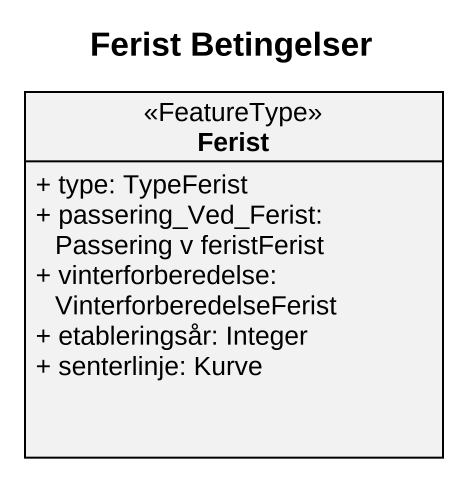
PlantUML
@startuml
title Ferist Betingelser
hide circle
hide empty members
skinparam classAttributeIconSize 0
class Ferist <<FeatureType>> {
  + type: TypeFerist
  + passering_Ved_Ferist: Passering v feristFerist
  + vinterforberedelse: VinterforberedelseFerist
  + etableringsår: Integer
  + senterlinje: Kurve
}
@enduml
